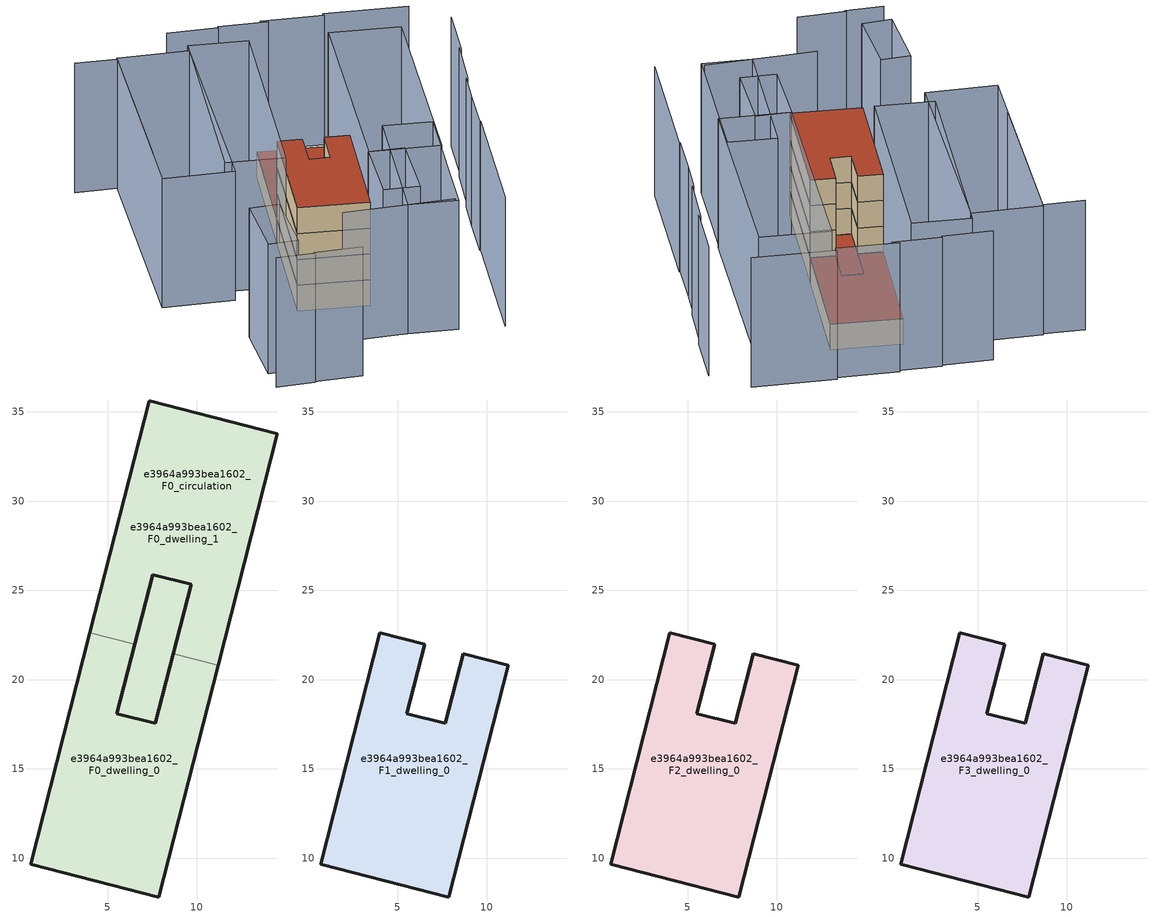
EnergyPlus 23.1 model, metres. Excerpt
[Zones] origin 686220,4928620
e3964a993bea1602_F0_dwelling_0
 floor ground (EU_floor_Construction): 11.18,20.8 7.86,7.83 0.68,9.67 4,22.64 6.52,22 5.52,18.11 7.67,17.55 8.67,21.44 z0; 9.67,25.33 8.67,21.44 7.67,17.55 5.52,18.11 7.51,25.89 z0
 wall outside (EU_wall_Construction): 8.67,21.44 7.67,17.55 5.52,18.11 6.52,22 / 4,22.64 0.68,9.67 7.86,7.83 11.18,20.8 z0:3
 wall to e3964a993bea1602_F0_dwelling_1 (EU_wall_Construction): 11.18,20.8 8.67,21.44 / 6.52,22 4,22.64 z0:3
 roof outside (EU_floor_Construction): 7.67,17.55 8.67,21.44 9.67,25.33 7.51,25.89 5.52,18.11 z3
e3964a993bea1602_F0_dwelling_1
 floor ground (EU_floor_Construction): 9.67,25.33 8.67,21.44 7.67,17.55 5.52,18.11 7.51,25.89 z0; 14.51,33.77 11.18,20.8 8.67,21.44 9.67,25.33 7.51,25.89 6.52,22 4,22.64 7.33,35.61 z0
 wall outside (EU_wall_Construction): 6.52,22 7.51,25.89 9.67,25.33 8.67,21.44 / 11.18,20.8 14.51,33.77 7.33,35.61 4,22.64 z0:3
 roof outside (EU_roof_Construction): 11.18,20.8 14.51,33.77 7.33,35.61 4,22.64 6.52,22 7.51,25.89 9.67,25.33 8.67,21.44 z3; 7.67,17.55 8.67,21.44 9.67,25.33 7.51,25.89 5.52,18.11 z3
e3964a993bea1602_F0_circulation
 floor ground (EU_floor_Construction): 11.18,20.8 7.86,7.83 0.68,9.67 4,22.64 6.52,22 5.52,18.11 7.67,17.55 8.67,21.44 z0; 9.67,25.33 8.67,21.44 7.67,17.55 5.52,18.11 7.51,25.89 z0; 14.51,33.77 11.18,20.8 8.67,21.44 9.67,25.33 7.51,25.89 6.52,22 4,22.64 7.33,35.61 z0
 wall outside (EU_wall_Construction): 9.67,25.33 7.51,25.89 5.52,18.11 7.67,17.55 9.67,25.33 z0:3
 roof outside (EU_roof_Construction): 7.67,17.55 8.67,21.44 9.67,25.33 7.51,25.89 5.52,18.11 z3; 7.86,7.83 11.18,20.8 8.67,21.44 7.67,17.55 5.52,18.11 6.52,22 4,22.64 0.68,9.67 z3; 11.18,20.8 14.51,33.77 7.33,35.61 4,22.64 6.52,22 7.51,25.89 9.67,25.33 8.67,21.44 z3
e3964a993bea1602_F1_dwelling_0
 floor to e3964a993bea1602_F0_dwelling_0 (EU_floor_Construction): 11.18,20.8 7.86,7.83 0.68,9.67 4,22.64 6.52,22 5.52,18.11 7.67,17.55 8.67,21.44 z3
 wall outside (EU_wall_Construction): 7.86,7.83 11.18,20.8 8.67,21.44 7.67,17.55 5.52,18.11 6.52,22 4,22.64 0.68,9.67 7.86,7.83 z3:6
e3964a993bea1602_F2_dwelling_0
 floor to e3964a993bea1602_F1_dwelling_0 (EU_floor_Construction): 11.18,20.8 7.86,7.83 0.68,9.67 4,22.64 6.52,22 5.52,18.11 7.67,17.55 8.67,21.44 z6
 wall outside (EU_wall_Construction): 7.86,7.83 11.18,20.8 8.67,21.44 7.67,17.55 5.52,18.11 6.52,22 4,22.64 0.68,9.67 7.86,7.83 z6:9
e3964a993bea1602_F3_dwelling_0
 floor to e3964a993bea1602_F2_dwelling_0 (EU_floor_Construction): 11.18,20.8 7.86,7.83 0.68,9.67 4,22.64 6.52,22 5.52,18.11 7.67,17.55 8.67,21.44 z9
 wall outside (EU_wall_Construction): 7.86,7.83 11.18,20.8 8.67,21.44 7.67,17.55 5.52,18.11 6.52,22 4,22.64 0.68,9.67 7.86,7.83 z9:12
 roof outside (EU_roof_Construction): 7.86,7.83 11.18,20.8 8.67,21.44 7.67,17.55 5.52,18.11 6.52,22 4,22.64 0.68,9.67 z12
shading: -3.27,-3.86 1.7,-4.66 / -7.15,-3.32 -3.17,-3.98 / 2.5,2.33 13.95,0.43 / 18.69,-1.25 22.35,13.53 / 22.23,13.56 23.39,18.24 / 23.39,18.24 24.37,21.98 / 24.51,21.94 26.07,27.81 / 26.18,27.48 27.72,33.68 / -10.59,40.05 -6.37,39.13 / -6.37,39.13 -10.35,20.74 / 24.66,37.37 16.12,39.33 / 10.49,40.06 5.45,41.09 / 16.12,38.97 9.79,40.42 / 5.4,40.88 0.25,41.95 / -2.68,6.32 -3.75,-1 / -3.75,-1 -6.85,-0.54 / -6.85,-0.54 -5.78,6.78 / -5.78,6.78 -2.68,6.32 / 17.89,15.36 14.15,0 / 14.15,0 9.14,1.22 / 9.14,1.22 12.88,16.58 / 12.88,16.58 17.89,15.36 / 8.02,4.87 9.59,12.43 / 9.59,12.43 13.27,11.66 / 13.27,11.66 11.7,4.11 / 11.7,4.11 8.02,4.87 / 1.53,14.54 -4.48,16.04 / -4.48,16.04 1.22,38.85 / 1.22,38.85 7.23,37.35 / 7.23,37.35 1.53,14.54 / -11.46,15.63 -6.32,39.39 / -6.32,39.39 0.96,37.81 / 0.96,37.81 -4.19,14.05 / -4.19,14.05 -11.46,15.63 / 9.64,12.4 15.15,35.63 / 15.15,35.63 22.36,33.92 / 22.36,33.92 16.85,10.69 / 16.85,10.69 9.64,12.4 z0:15
[Building]
EU S2 Campaign: North Axis=0; Terrain=City; Solar Distribution=FullExterior
[Site:Location]
Bologna: Latitude=44.5; Longitude=11.25; Time Zone=1; Elevation=37
[SizingPeriod:WeatherFileDays]
AnnualSizingPeriod: Begin Month=1; Begin Day of Month=1; End Month=12; End Day of Month=31; Day of Week for Start Day=Monday; Use Weather File Daylight Saving Period=No; Use Weather File Rain and Snow Indicators=No
[MATERIAL]
EU_InternalMass_Material: Roughness=MediumRough; Thickness=0.1; Conductivity=1; Density=1800; Specific Heat=900; Thermal Absorptance=0.9; Solar Absorptance=0.7; Visible Absorptance=0.7
[MATERIAL:NOMASS] Roughness=MediumRough; Thermal Absorptance=0.9; Solar Absorptance=0.7; Visible Absorptance=0.7
Name | Thermal Resistance
EU_wall_NoMass | 0.937881
EU_roof_NoMass | 0.548572
EU_floor_NoMass | 0.71348
[CONSTRUCTION]
EU_wall_Construction: EU_wall_NoMass
EU_roof_Construction: EU_roof_NoMass
EU_floor_Construction: EU_floor_NoMass
EU_InternalMass_Construction: EU_InternalMass_Material
[ZONE] Type=1; Multiplier=1; Ceiling Height=autocalculate; Floor Area=autocalculate; Part of Total Floor Area=Yes
Name | Volume
e3964a993bea1602_F0_dwelling_0 | 324.559
e3964a993bea1602_F1_dwelling_0 | 270.963
e3964a993bea1602_F2_dwelling_0; e3964a993bea1602_F3_dwelling_0 | 270.962
e3964a993bea1602_F0_dwelling_1 | 324.558
e3964a993bea1602_F0_circulation | 595.52
[INTERNALMASS] Construction=EU_InternalMass_Construction
Name | Zone or ZoneList | Surface Area
e3964a993bea1602_F0_dwelling_0_EU_InternalMass | e3964a993bea1602_F0_dwelling_0 | 90.3205
e3964a993bea1602_F0_dwelling_1_EU_InternalMass | e3964a993bea1602_F0_dwelling_1 | 90.3205
e3964a993bea1602_F1_dwelling_0_EU_InternalMass | e3964a993bea1602_F1_dwelling_0 | 198.507
e3964a993bea1602_F2_dwelling_0_EU_InternalMass | e3964a993bea1602_F2_dwelling_0 | 198.507
e3964a993bea1602_F3_dwelling_0_EU_InternalMass | e3964a993bea1602_F3_dwelling_0 | 198.507
[OTHEREQUIPMENT] Fuel Type=Electricity; Design Level Calculation Method=Watts/Area; Power per Zone Floor Area=1; Fraction Latent=0; Fraction Radiant=0; Fraction Lost=0; Carbon Dioxide Generation Rate=0; EndUse Subcategory=EU_Step8_InternalGains
Name | Zone or ZoneList or Space or SpaceList | Schedule
EU_Step8_InternalGain_e3964a993bea1602_F0_dwelling_0_f000 | e3964a993bea1602_F0_dwelling_0 | EU_Step8_GainSchedule_e3964a993bea1602_F0_dwelling_0_f000
EU_Step8_InternalGain_e3964a993bea1602_F0_dwelling_1_f000 | e3964a993bea1602_F0_dwelling_1 | EU_Step8_GainSchedule_e3964a993bea1602_F0_dwelling_1_f000
EU_Step8_InternalGain_e3964a993bea1602_F1_dwelling_0_f000 | e3964a993bea1602_F1_dwelling_0 | EU_Step8_GainSchedule_e3964a993bea1602_F1_dwelling_0_f000
EU_Step8_InternalGain_e3964a993bea1602_F2_dwelling_0_f000 | e3964a993bea1602_F2_dwelling_0 | EU_Step8_GainSchedule_e3964a993bea1602_F2_dwelling_0_f000
EU_Step8_InternalGain_e3964a993bea1602_F3_dwelling_0_f000 | e3964a993bea1602_F3_dwelling_0 | EU_Step8_GainSchedule_e3964a993bea1602_F3_dwelling_0_f000
[ZONEINFILTRATION:DESIGNFLOWRATE]
EU_Circulation_Infiltration_e3964a993bea1602_F0_circulation: Zone or ZoneList or Space or SpaceList=e3964a993bea1602_F0_circulation; Schedule=EU_AlwaysOn; Design Flow Rate Calculation Method=Flow/Area; Flow Rate per Floor Area=0.0005; Constant Term Coefficient=1; Temperature Term Coefficient=0; Velocity Term Coefficient=0; Velocity Squared Term Coefficient=0
[ZONEVENTILATION:DESIGNFLOWRATE] Schedule=EU_AlwaysOn; Design Flow Rate Calculation Method=AirChanges/Hour; Air Changes per Hour=0.687892; Ventilation Type=Natural; Fan Pressure Rise=0; Fan Total Efficiency=1; Constant Term Coefficient=1; Temperature Term Coefficient=0; Velocity Term Coefficient=0; Velocity Squared Term Coefficient=0; Minimum Indoor Temperature=-100; Maximum Indoor Temperature=100; Delta Temperature=-100; Minimum Outdoor Temperature=-100; Maximum Outdoor Temperature=100; Maximum Wind Speed=40
Name | Zone or ZoneList or Space or SpaceList
EU_ConstantAir_e3964a993bea1602_F0_dwelling_0 | e3964a993bea1602_F0_dwelling_0
EU_ConstantAir_e3964a993bea1602_F0_dwelling_1 | e3964a993bea1602_F0_dwelling_1
EU_ConstantAir_e3964a993bea1602_F1_dwelling_0 | e3964a993bea1602_F1_dwelling_0
EU_ConstantAir_e3964a993bea1602_F2_dwelling_0 | e3964a993bea1602_F2_dwelling_0
EU_ConstantAir_e3964a993bea1602_F3_dwelling_0 | e3964a993bea1602_F3_dwelling_0
[HVACTEMPLATE:THERMOSTAT] Constant Heating Setpoint=20; Constant Cooling Setpoint=50
EU_HeatOnly_e3964a993bea1602_F0_dwelling_0; EU_HeatOnly_e3964a993bea1602_F0_dwelling_1; EU_HeatOnly_e3964a993bea1602_F1_dwelling_0; EU_HeatOnly_e3964a993bea1602_F2_dwelling_0; EU_HeatOnly_e3964a993bea1602_F3_dwelling_0
[HVACTEMPLATE:ZONE:IDEALLOADSAIRSYSTEM] System Availability Schedule=EU_AlwaysOn; Maximum Heating Supply Air Temperature=50; Minimum Cooling Supply Air Temperature=13; Maximum Heating Supply Air Humidity Ratio=0.0156; Minimum Cooling Supply Air Humidity Ratio=0.0077; Heating Limit=NoLimit; Cooling Limit=NoLimit; Heating Availability Schedule=EU_AlwaysOn; Cooling Availability Schedule=EU_CoolingOff; Dehumidification Control Type=ConstantSensibleHeatRatio; Cooling Sensible Heat Ratio=0.7; Dehumidification Setpoint=60; Humidification Control Type=None; Humidification Setpoint=30; Outdoor Air Method=None; Outdoor Air Flow Rate per Person=0.00944; Outdoor Air Flow Rate per Zone Floor Area=0; Outdoor Air Flow Rate per Zone=0; Demand Controlled Ventilation Type=None; Outdoor Air Economizer Type=NoEconomizer; Heat Recovery Type=None; Sensible Heat Recovery Effectiveness=0.7; Latent Heat Recovery Effectiveness=0.65
Name | Template Thermostat
e3964a993bea1602_F0_dwelling_0 | EU_HeatOnly_e3964a993bea1602_F0_dwelling_0
e3964a993bea1602_F0_dwelling_1 | EU_HeatOnly_e3964a993bea1602_F0_dwelling_1
e3964a993bea1602_F1_dwelling_0 | EU_HeatOnly_e3964a993bea1602_F1_dwelling_0
e3964a993bea1602_F2_dwelling_0 | EU_HeatOnly_e3964a993bea1602_F2_dwelling_0
e3964a993bea1602_F3_dwelling_0 | EU_HeatOnly_e3964a993bea1602_F3_dwelling_0
[SIZING:ZONE] Zone Cooling Design Supply Air Temperature Input Method=SupplyAirTemperature; Zone Cooling Design Supply Air Temperature=13; Zone Heating Design Supply Air Temperature Input Method=SupplyAirTemperature; Zone Heating Design Supply Air Temperature=50; Zone Cooling Design Supply Air Humidity Ratio=0.008; Zone Heating Design Supply Air Humidity Ratio=0.008; Cooling Design Air Flow Method=DesignDay; Cooling Design Air Flow Rate=0; Cooling Minimum Air Flow per Zone Floor Area=0.000762; Cooling Minimum Air Flow=0; Cooling Minimum Air Flow Fraction=0.2; Heating Design Air Flow Method=DesignDay; Heating Design Air Flow Rate=0; Heating Maximum Air Flow per Zone Floor Area=0.002032; Heating Maximum Air Flow=0.141576; Heating Maximum Air Flow Fraction=0.3; Account for Dedicated Outdoor Air System=No; Dedicated Outdoor Air System Control Strategy=NeutralSupplyAir; Dedicated Outdoor Air Low Setpoint Temperature for Design=autosize; Dedicated Outdoor Air High Setpoint Temperature for Design=autosize; Zone Load Sizing Method=Sensible Load Only No Latent Load; Zone Latent Cooling Design Supply Air Humidity Ratio Input Method=HumidityRatioDifference; Zone Cooling Design Supply Air Humidity Ratio Difference=0.005; Zone Latent Heating Design Supply Air Humidity Ratio Input Method=HumidityRatioDifference; Zone Humidification Design Supply Air Humidity Ratio Difference=0.005
e3964a993bea1602_F0_dwelling_0; e3964a993bea1602_F0_dwelling_1; e3964a993bea1602_F1_dwelling_0; e3964a993bea1602_F2_dwelling_0; e3964a993bea1602_F3_dwelling_0
[SCHEDULE:CONSTANT]
Name | Hourly Value
EU_AlwaysOn | 1
EU_CoolingOff | 0
[SCHEDULE:FILE] Column Number=1; Rows to Skip at Top=0; Number of Hours of Data=8760; Column Separator=Comma; Interpolate to Timestep=No; Minutes per Item=60; Adjust Schedule for Daylight Savings=Yes
Name | File
EU_Step8_GainSchedule_e3964a993bea1602_F0_dwelling_0_f000 | ../../schedules/e3964a993bea1602/e3964a993bea1602_F0_dwelling_0_f000_gain.csv
EU_Step8_GainSchedule_e3964a993bea1602_F0_dwelling_1_f000 | ../../schedules/e3964a993bea1602/e3964a993bea1602_F0_dwelling_1_f000_gain.csv
EU_Step8_GainSchedule_e3964a993bea1602_F1_dwelling_0_f000 | ../../schedules/e3964a993bea1602/e3964a993bea1602_F1_dwelling_0_f000_gain.csv
EU_Step8_GainSchedule_e3964a993bea1602_F2_dwelling_0_f000 | ../../schedules/e3964a993bea1602/e3964a993bea1602_F2_dwelling_0_f000_gain.csv
EU_Step8_GainSchedule_e3964a993bea1602_F3_dwelling_0_f000 | ../../schedules/e3964a993bea1602/e3964a993bea1602_F3_dwelling_0_f000_gain.csv
